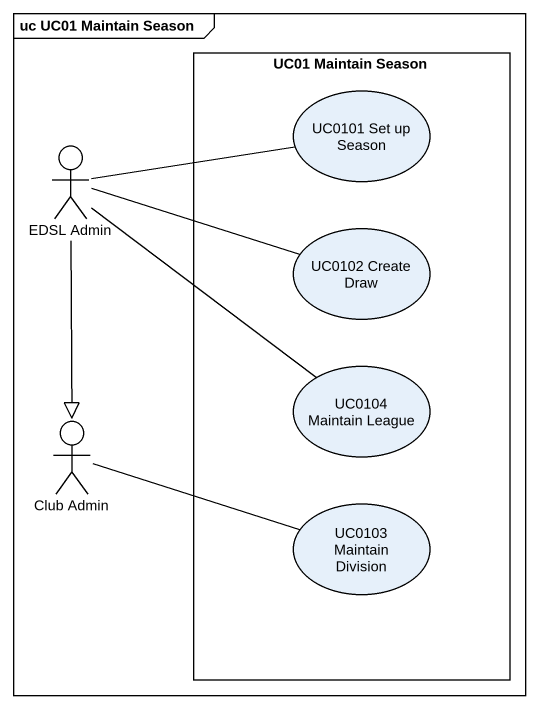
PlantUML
@startuml
mainframe uc UC01 Maintain Season
rectangle "UC01 Maintain Season" as UC01_Maintain_Season {
  usecase "UC0101 Set up Season" as UC0101_Set_up_Season
  usecase "UC0102 Create Draw" as UC0102_Create_Draw
  usecase "UC0104 Maintain League" as UC0104_Maintain_League
  usecase "UC0103 Maintain Division" as UC0103_Maintain_Division
}
actor "EDSL Admin" as EDSL_Admin
actor "Club Admin" as Club_Admin
EDSL_Admin -right- UC0101_Set_up_Season
EDSL_Admin -right- UC0102_Create_Draw
EDSL_Admin -- UC0104_Maintain_League
EDSL_Admin --|> Club_Admin
Club_Admin -right- UC0103_Maintain_Division
@enduml
